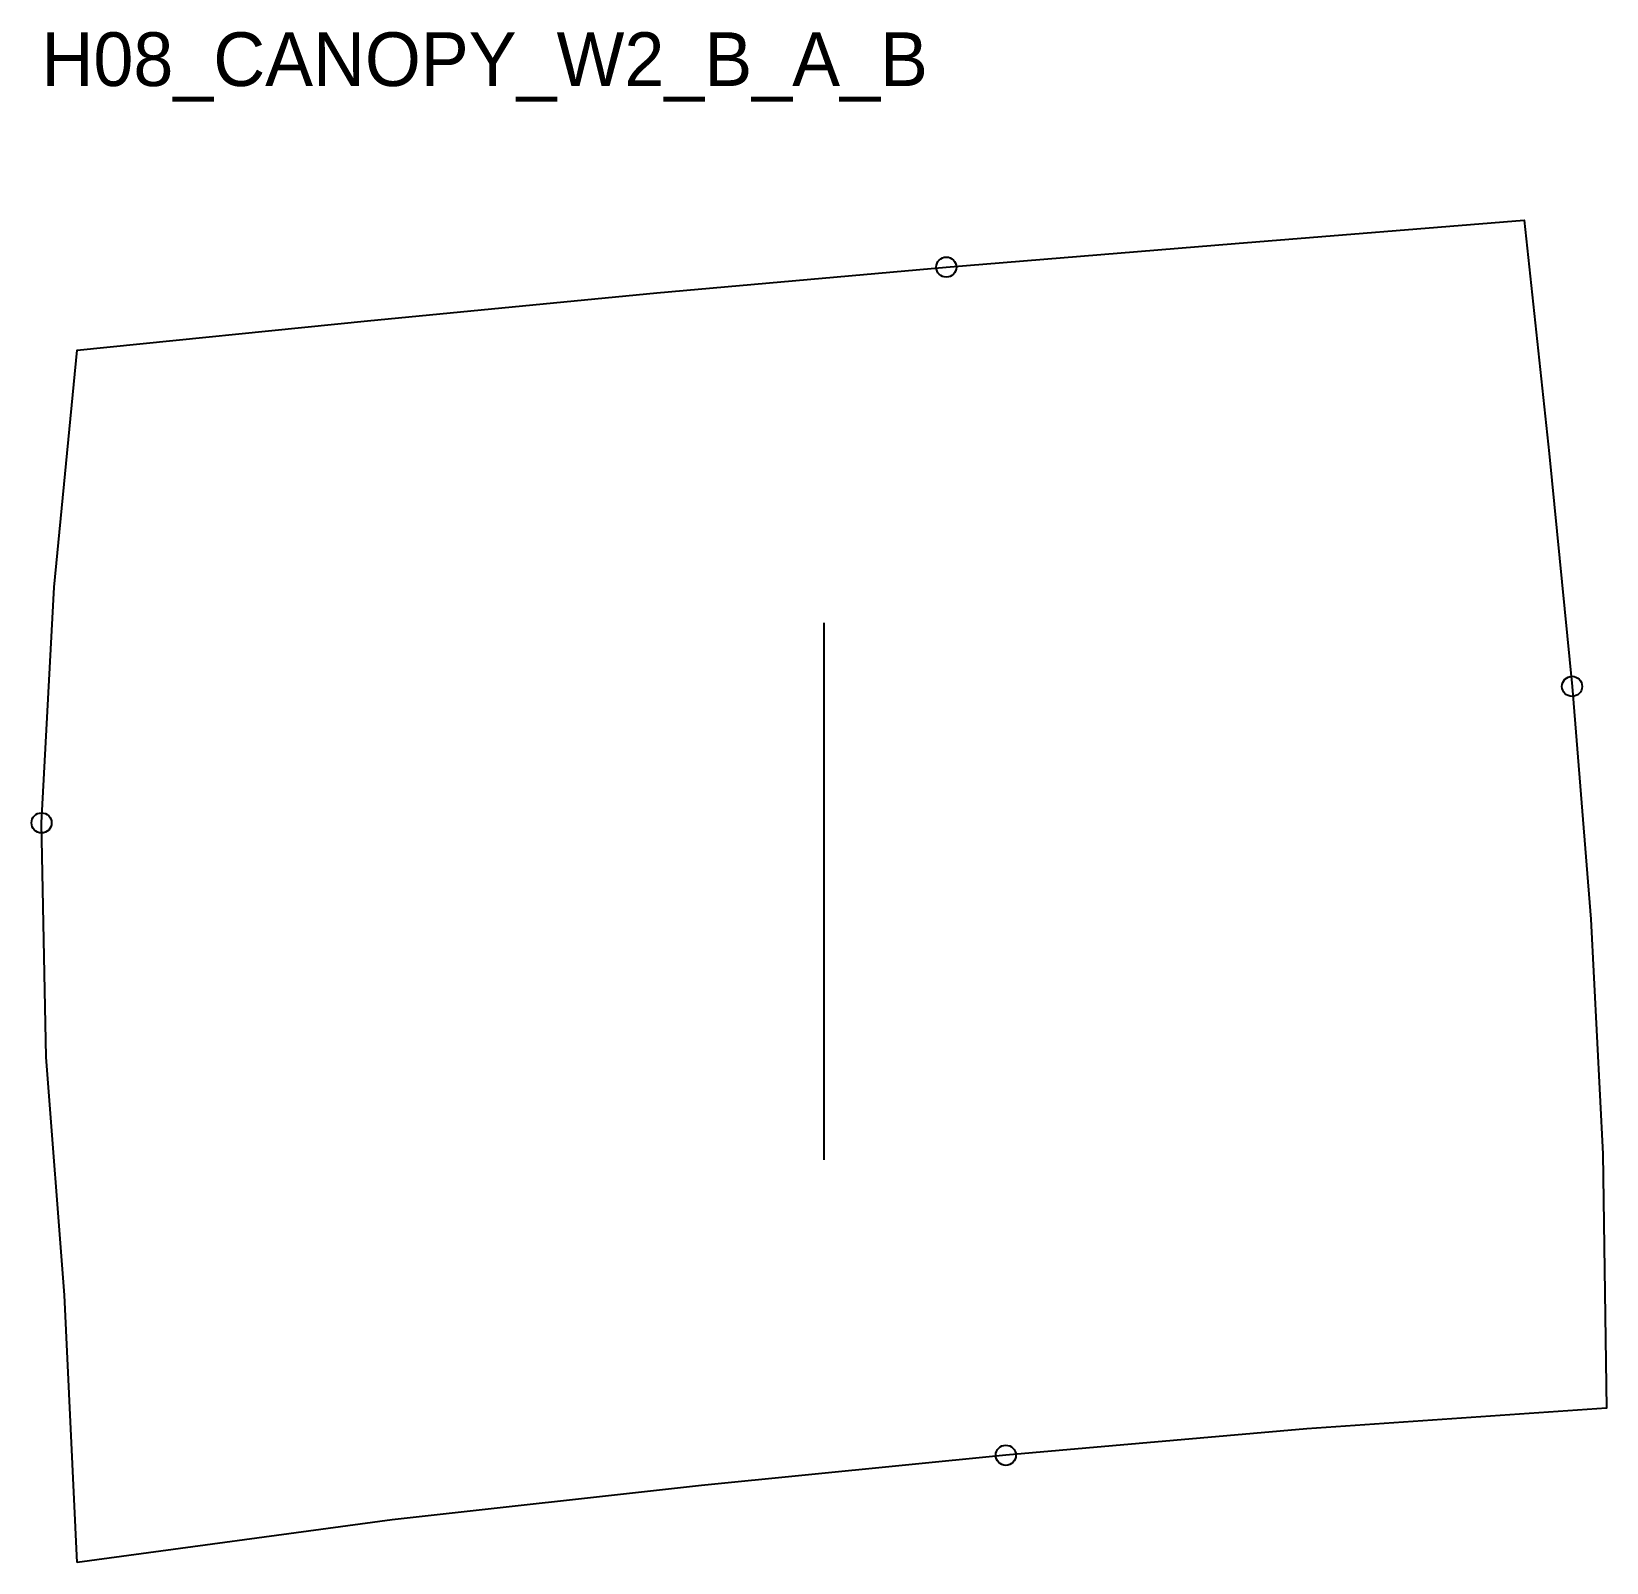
# Model space of a CAD drawing. Header units: millimetres. Extents: x -7 to 228, y 0 to 228.
import ezdxf

# ---------------------------------------------------------------- set-up
doc = ezdxf.new("R2010")
doc.units = ezdxf.units.MM
for name, color, linetype in [('CUT', 1, 'Continuous'), ('GRAIN', 3, 'Continuous'), ('ID', 7, 'Continuous'), ('NOTCH', 2, 'Continuous'), ('SEAM', 5, 'Continuous')]:
    doc.layers.add(name, color=color, linetype=linetype)

msp = doc.modelspace()

# ---------------------------------------------------------------- linework, layer by layer
at = {"layer": 'CUT'}
msp.add_lwpolyline([(0, 0), (-1.88, 39.79), (-4.61, 75.24), (-5.3, 110.15), (-3.4, 145.26), (0, 180.57), (43.22, 184.94), (86.35, 189.1), (129.44, 192.92), (172.48, 196.44), (215.5, 199.89), (219.22, 165.17), (222.63, 130.48), (225.43, 95.8), (227.2, 60.84), (227.76, 23), (183.14, 19.9), (138.3, 15.97), (92.96, 11.49), (46.9, 6.37), (0, 0)], close=True, dxfattribs=at)
at = {"layer": 'GRAIN'}
msp.add_line((111.23, 59.95), (111.23, 139.95), dxfattribs=at)
at = {"layer": 'NOTCH'}
for centre in [(129.44, 192.92), (222.63, 130.48), (-5.3, 110.15), (138.3, 15.97)]:
    msp.add_circle(centre, 1.5, dxfattribs=at)
at = {"layer": 'SEAM'}
msp.add_lwpolyline([(0, 0), (-1.88, 39.79), (-4.61, 75.24), (-5.3, 110.15), (-3.4, 145.26), (0, 180.57), (43.22, 184.94), (86.35, 189.1), (129.44, 192.92), (172.48, 196.44), (215.5, 199.89), (219.22, 165.17), (222.63, 130.48), (225.43, 95.8), (227.2, 60.84), (227.76, 23), (183.14, 19.9), (138.3, 15.97), (92.96, 11.49), (46.9, 6.37)], close=True, dxfattribs=at)

# ---------------------------------------------------------------- texts
at = {"layer": 'ID'}
msp.add_text('H08_CANOPY_W2_B_A_B', height=8, dxfattribs=at).set_placement((-5.3, 219.89))

doc.saveas('drawing.dxf')
